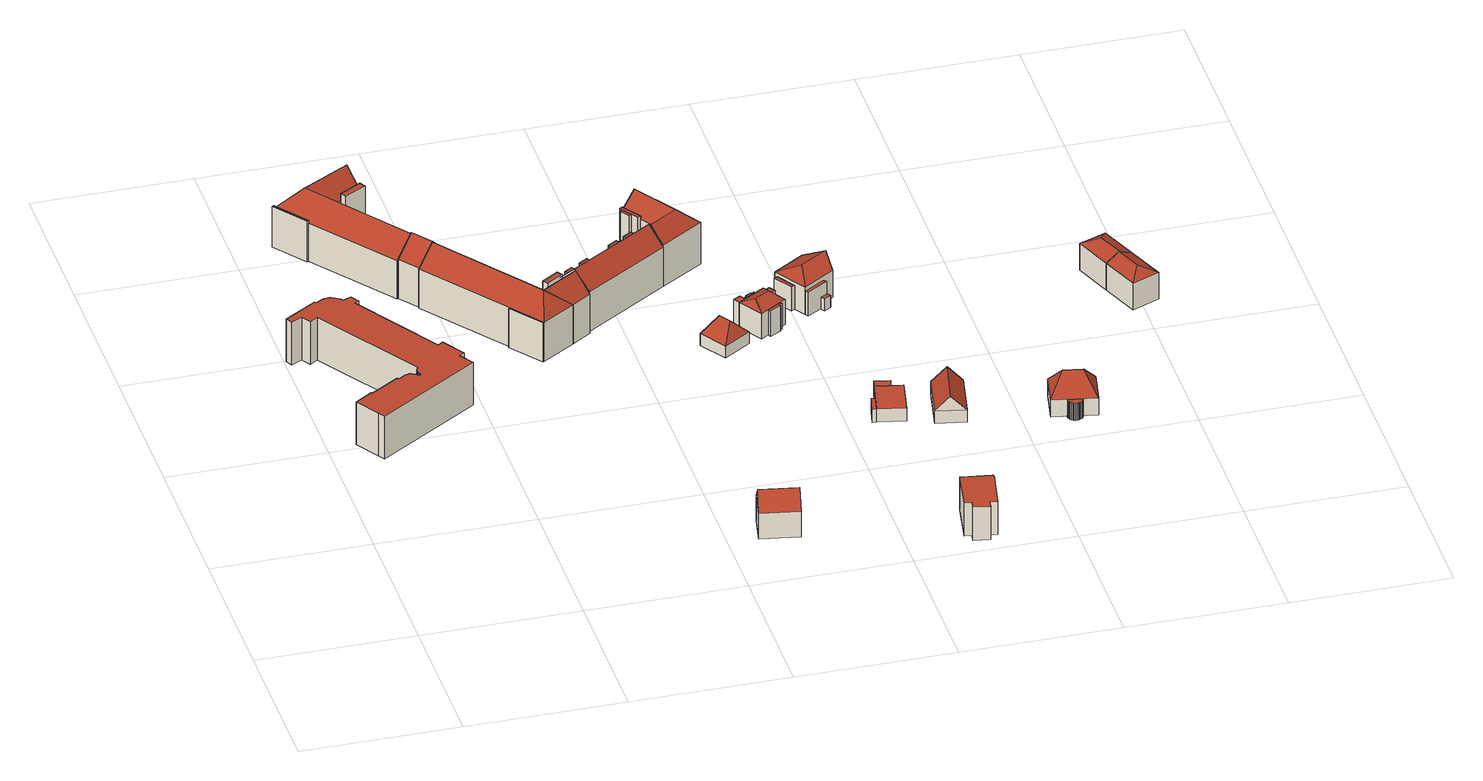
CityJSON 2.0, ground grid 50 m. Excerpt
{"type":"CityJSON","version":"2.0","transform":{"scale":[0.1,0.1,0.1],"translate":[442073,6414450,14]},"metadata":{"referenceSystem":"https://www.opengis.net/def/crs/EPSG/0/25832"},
"CityObjects":{
"building1":{"type":"Building","attributes":{"function":"31001_1010","yearOfConstruction":1983,"roofType":"1000","measuredHeight":14.92,"storeysAboveGround":5},"geometry":[{"type":"Solid","lod":"2","boundaries":[[[[0,1,2,3]],[[4,5,1,0]],[[6,7,5,4]],[[8,9,7,6]],[[10,11,9,8]],[[12,13,11,10]],[[14,15,13,12]],[[16,17,15,14]],[[18,19,17,16]],[[20,21,19,18]],[[22,23,21,20]],[[24,25,23,22]],[[26,27,25,24]],[[28,29,27,26]],[[30,31,29,28]],[[32,33,31,30]],[[34,35,33,32]],[[36,37,35,34]],[[38,39,37,36]],[[40,41,39,38]],[[42,43,41,40]],[[44,45,43,42]],[[46,47,45,44]],[[48,49,47,46]],[[50,51,49,48]],[[52,53,51,50]],[[54,55,53,52]],[[56,57,55,54]],[[58,59,57,56]],[[60,61,59,58]],[[62,63,61,60]],[[64,65,63,62]],[[66,67,65,64]],[[68,69,67,66]],[[70,71,69,68]],[[72,73,71,70]],[[74,75,73,72]],[[76,77,75,74]],[[78,79,77,76]],[[80,81,79,78]],[[82,83,81,80]],[[84,85,83,82]],[[86,87,85,84]],[[88,89,87,86]],[[90,91,89,88]],[[92,93,91,90]],[[94,95,93,92]],[[96,97,95,94]],[[98,99,97,96]],[[100,101,99,98]],[[102,103,101,100]],[[3,2,103,102]],[[100,98,96,94,92,90,88,86,84,82,80,78,76,74,72,70,68,66,64,62,60,58,56,54,52,50,48,46,44,42,40,38,36,34,32,30,28,26,24,22,20,18,16,14,12,10,8,6,4,0,3,102]],[[1,5,7,9,11,13,15,17,19,21,23,25,27,29,31,33,35,37,39,41,43,45,47,49,51,53,55,57,59,61,63,65,67,69,71,73,75,77,79,81,83,85,87,89,91,93,95,97,99,101,103,2]]]],"semantics":{"surfaces":[{"type":"WallSurface"},{"type":"RoofSurface","Flaechenneigung":"90","Flaechenrichtung":"0","Flaechengroesse":"1034.63378807805"},{"type":"GroundSurface"}],"values":[[0,0,0,0,0,0,0,0,0,0,0,0,0,0,0,0,0,0,0,0,0,0,0,0,0,0,0,0,0,0,0,0,0,0,0,0,0,0,0,0,0,0,0,0,0,0,0,0,0,0,0,0,1,2]]}}]},
"building2":{"type":"Building","attributes":{"function":"31001_1010"},"children":["building2-1","building2-2","building2-3","building2-4","building2-5","building2-6","building2-7","building2-8","building2-9"]},
"building2-1":{"type":"BuildingPart","attributes":{"roofType":"1000","measuredHeight":15.78,"storeysAboveGround":4},"parents":["building2"],"geometry":[{"type":"Solid","lod":"2","boundaries":[[[[104,105,106,107]],[[108,109,105,104]],[[110,111,109,108]],[[107,106,111,110]],[[108,104,107,110]],[[105,109,111,106]]]],"semantics":{"surfaces":[{"type":"WallSurface"},{"type":"RoofSurface","Flaechenneigung":"90","Flaechenrichtung":"0","Flaechengroesse":"17.1906282831902"},{"type":"GroundSurface"}],"values":[[0,0,0,0,1,2]]}}]},
"building2-2":{"type":"BuildingPart","attributes":{"roofType":"5000","measuredHeight":19.56,"storeysAboveGround":4},"parents":["building2"],"geometry":[{"type":"Solid","lod":"2","boundaries":[[[[112,113,109,114]],[[115,116,113,112]],[[117,118,116,115]],[[114,109,118,117]],[[112,119,115]],[[117,120,114]],[[114,120,119,112]],[[115,119,120,117]],[[113,116,118,109]]]],"semantics":{"surfaces":[{"type":"WallSurface"},{"type":"RoofSurface","Flaechenneigung":"-47.4343483769294","Flaechenrichtung":"233.2680106161","Flaechengroesse":"50.129055260155"},{"type":"RoofSurface","Flaechenneigung":"41.8249261424443","Flaechenrichtung":"150.398249791742","Flaechengroesse":"110.983154593228"},{"type":"RoofSurface","Flaechenneigung":"41.8250505051037","Flaechenrichtung":"330.397909876949","Flaechengroesse":"116.628039777355"},{"type":"GroundSurface"}],"values":[[0,0,0,0,1,0,2,3,4]]}}]},
"building2-3":{"type":"BuildingPart","attributes":{"roofType":"5000","measuredHeight":19.67,"storeysAboveGround":4},"parents":["building2"],"geometry":[{"type":"Solid","lod":"2","boundaries":[[[[121,122,123,124]],[[125,126,122,121]],[[127,128,126,125]],[[124,123,128,127]],[[121,129,125]],[[127,130,124]],[[124,130,129,121]],[[125,129,130,127]],[[122,126,128,123]]]],"semantics":{"surfaces":[{"type":"WallSurface"},{"type":"RoofSurface","Flaechenneigung":"42.393264609451","Flaechenrichtung":"147.344198008997","Flaechengroesse":"50.5807859816224"},{"type":"RoofSurface","Flaechenneigung":"46.6269578106","Flaechenrichtung":"53.1253911536909","Flaechengroesse":"386.777953676517"},{"type":"RoofSurface","Flaechenneigung":"46.6216749452126","Flaechenrichtung":"232.796741769838","Flaechengroesse":"382.23848442397"},{"type":"GroundSurface"}],"values":[[0,0,0,0,1,0,2,3,4]]}}]},
"building2-4":{"type":"BuildingPart","attributes":{"roofType":"3100","measuredHeight":19.79,"storeysAboveGround":4},"parents":["building2"],"geometry":[{"type":"Solid","lod":"2","boundaries":[[[[131,132,133,134]],[[135,136,132,131]],[[124,123,136,135]],[[134,133,123,124]],[[131,137,135]],[[124,138,134]],[[134,138,137,131]],[[135,137,138,124]],[[132,136,123,133]]]],"semantics":{"surfaces":[{"type":"WallSurface"},{"type":"RoofSurface","Flaechenneigung":"45.5218486485198","Flaechenrichtung":"232.80490598008","Flaechengroesse":"68.6730892521094"},{"type":"RoofSurface","Flaechenneigung":"45.5210964683813","Flaechenrichtung":"53.1135116945911","Flaechengroesse":"68.6132882270434"},{"type":"GroundSurface"}],"values":[[0,0,0,0,0,0,1,2,3]]}}]},
"building2-5":{"type":"BuildingPart","attributes":{"roofType":"5000","measuredHeight":19.6,"storeysAboveGround":4},"parents":["building2"],"geometry":[{"type":"Solid","lod":"2","boundaries":[[[[139,140,141,142]],[[115,116,140,139]],[[143,136,116,115]],[[142,141,136,143]],[[139,119,115]],[[143,144,142]],[[142,144,119,139]],[[115,119,144,143]],[[140,116,136,141]]]],"semantics":{"surfaces":[{"type":"WallSurface"},{"type":"RoofSurface","Flaechenneigung":"41.6234116296071","Flaechenrichtung":"330.397654327043","Flaechengroesse":"56.2197134634247"},{"type":"RoofSurface","Flaechenneigung":"46.978633980315","Flaechenrichtung":"232.785478470683","Flaechengroesse":"383.974919021699"},{"type":"RoofSurface","Flaechenneigung":"46.9885133432774","Flaechenrichtung":"53.1177690282925","Flaechengroesse":"375.777211734051"},{"type":"GroundSurface"}],"values":[[0,0,0,0,1,0,2,3,4]]}}]},
"building2-6":{"type":"BuildingPart","attributes":{"roofType":"5000","measuredHeight":19.67,"storeysAboveGround":4},"parents":["building2"],"geometry":[{"type":"Solid","lod":"2","boundaries":[[[[121,122,145,146]],[[147,148,122,121]],[[149,150,148,147]],[[146,145,150,149]],[[121,129,147]],[[149,151,146]],[[146,151,129,121]],[[147,129,151,149]],[[122,148,150,145]]]],"semantics":{"surfaces":[{"type":"WallSurface"},{"type":"RoofSurface","Flaechenneigung":"-46.158810548332","Flaechenrichtung":"233.268010616692","Flaechengroesse":"47.4879876227388"},{"type":"RoofSurface","Flaechenneigung":"42.378771888751","Flaechenrichtung":"147.35563935756","Flaechengroesse":"86.7213051112946"},{"type":"RoofSurface","Flaechenneigung":"42.3785274942044","Flaechenrichtung":"327.367449596732","Flaechengroesse":"89.8816156002438"},{"type":"GroundSurface"}],"values":[[0,0,0,0,1,0,2,3,4]]}}]},
"building2-7":{"type":"BuildingPart","attributes":{"roofType":"1000","measuredHeight":14.31,"storeysAboveGround":4},"parents":["building2"],"geometry":[{"type":"Solid","lod":"2","boundaries":[[[[152,153,154,155]],[[156,157,153,152]],[[158,140,157,156]],[[155,154,140,158]],[[156,152,155,158]],[[153,157,140,154]]]],"semantics":{"surfaces":[{"type":"WallSurface"},{"type":"RoofSurface","Flaechenneigung":"90","Flaechenrichtung":"0","Flaechengroesse":"6.60232676175554"},{"type":"GroundSurface"}],"values":[[0,0,0,0,1,2]]}}]},
"building2-8":{"type":"BuildingPart","attributes":{"roofType":"1000","measuredHeight":13.68,"storeysAboveGround":4},"parents":["building2"],"geometry":[{"type":"Solid","lod":"2","boundaries":[[[[159,160,126,125]],[[161,162,160,159]],[[163,164,162,161]],[[125,126,164,163]],[[161,159,125,163]],[[160,162,164,126]]]],"semantics":{"surfaces":[{"type":"WallSurface"},{"type":"RoofSurface","Flaechenneigung":"90","Flaechenrichtung":"0","Flaechengroesse":"6.38553341414445"},{"type":"GroundSurface"}],"values":[[0,0,0,0,1,2]]}}]},
"building2-9":{"type":"BuildingPart","attributes":{"roofType":"1000","measuredHeight":15.84,"storeysAboveGround":4},"parents":["building2"],"geometry":[{"type":"Solid","lod":"2","boundaries":[[[[165,166,167,168]],[[169,170,166,165]],[[171,150,170,169]],[[168,167,150,171]],[[169,165,168,171]],[[166,170,150,167]]]],"semantics":{"surfaces":[{"type":"WallSurface"},{"type":"RoofSurface","Flaechenneigung":"90","Flaechenrichtung":"0","Flaechengroesse":"11.9499581418187"},{"type":"GroundSurface"}],"values":[[0,0,0,0,1,2]]}}]},
"building3":{"type":"Building","attributes":{"function":"31001_1010","yearOfConstruction":1957,"roofType":"3100","measuredHeight":14.2,"storeysAboveGround":1},"geometry":[{"type":"Solid","lod":"2","boundaries":[[[[172,173,174,175]],[[176,177,173,172]],[[178,179,177,176]],[[175,174,179,178]],[[172,180,176]],[[178,181,175]],[[175,181,180,172]],[[176,180,181,178]],[[173,177,179,174]]]],"semantics":{"surfaces":[{"type":"WallSurface"},{"type":"RoofSurface","Flaechenneigung":"41.9484259475553","Flaechenrichtung":"10.3082470819162","Flaechengroesse":"89.0439274367041"},{"type":"RoofSurface","Flaechenneigung":"41.9482804059703","Flaechenrichtung":"190.305980031407","Flaechengroesse":"89.0432865632907"},{"type":"GroundSurface"}],"values":[[0,0,0,0,0,0,1,2,3]]}}]},
"building4":{"type":"Building","attributes":{"function":"31001_1010"},"children":["building4-1","building4-2","building4-3","building4-4","building4-5","building4-6","building4-7","building4-8"]},
"building4-1":{"type":"BuildingPart","attributes":{"roofType":"3100","measuredHeight":19.33,"storeysAboveGround":4},"parents":["building4"],"geometry":[{"type":"Solid","lod":"2","boundaries":[[[[182,183,184,185]],[[186,187,183,182]],[[188,189,187,186]],[[185,184,189,188]],[[182,190,186]],[[188,191,185]],[[185,191,190,182]],[[186,190,191,188]],[[183,187,189,184]]]],"semantics":{"surfaces":[{"type":"WallSurface"},{"type":"RoofSurface","Flaechenneigung":"45.7545717433978","Flaechenrichtung":"327.880426273543","Flaechengroesse":"254.815733179457"},{"type":"RoofSurface","Flaechenneigung":"45.7557249432248","Flaechenrichtung":"147.523682326531","Flaechengroesse":"254.795819481211"},{"type":"GroundSurface"}],"values":[[0,0,0,0,0,0,1,2,3]]}}]},
"building4-2":{"type":"BuildingPart","attributes":{"roofType":"5000","measuredHeight":19.31,"storeysAboveGround":4},"parents":["building4"],"geometry":[{"type":"Solid","lod":"2","boundaries":[[[[192,193,194,195]],[[196,197,193,192]],[[198,187,197,196]],[[195,194,187,198]],[[192,199,196]],[[198,200,195]],[[195,200,199,192]],[[196,199,200,198]],[[193,197,187,194]]]],"semantics":{"surfaces":[{"type":"WallSurface"},{"type":"RoofSurface","Flaechenneigung":"47.3446036416336","Flaechenrichtung":"57.3507753203588","Flaechengroesse":"36.5956053794098"},{"type":"RoofSurface","Flaechenneigung":"46.3270367459868","Flaechenrichtung":"327.362280320937","Flaechengroesse":"96.1128545061996"},{"type":"RoofSurface","Flaechenneigung":"46.3270571059074","Flaechenrichtung":"147.349577859068","Flaechengroesse":"96.1185242552429"},{"type":"GroundSurface"}],"values":[[0,0,0,0,1,0,2,3,4]]}}]},
"building4-3":{"type":"BuildingPart","attributes":{"roofType":"5000","measuredHeight":19.31,"storeysAboveGround":4},"parents":["building4"],"geometry":[{"type":"Solid","lod":"2","boundaries":[[[[192,193,201,202]],[[203,204,193,192]],[[205,206,204,203]],[[202,201,206,205]],[[192,199,203]],[[205,207,202]],[[202,207,199,192]],[[203,199,207,205]],[[193,204,206,201]]]],"semantics":{"surfaces":[{"type":"WallSurface"},{"type":"RoofSurface","Flaechenneigung":"-46.322348211616","Flaechenrichtung":"147.366571208243","Flaechengroesse":"37.219447258933"},{"type":"RoofSurface","Flaechenneigung":"47.3433084413747","Flaechenrichtung":"57.3517989085451","Flaechengroesse":"98.6190229507957"},{"type":"RoofSurface","Flaechenneigung":"47.3433434199525","Flaechenrichtung":"237.353205586799","Flaechengroesse":"98.6023036882801"},{"type":"GroundSurface"}],"values":[[0,0,0,0,1,0,2,3,4]]}}]},
"building4-4":{"type":"BuildingPart","attributes":{"roofType":"1000","measuredHeight":13.76,"storeysAboveGround":4},"parents":["building4"],"geometry":[{"type":"Solid","lod":"2","boundaries":[[[[208,209,210,211]],[[212,213,209,208]],[[214,215,213,212]],[[211,210,215,214]],[[212,208,211,214]],[[209,213,215,210]]]],"semantics":{"surfaces":[{"type":"WallSurface"},{"type":"RoofSurface","Flaechenneigung":"90","Flaechenrichtung":"0","Flaechengroesse":"4.0376325006325"},{"type":"GroundSurface"}],"values":[[0,0,0,0,1,2]]}}]},
"building4-5":{"type":"BuildingPart","attributes":{"roofType":"1000","measuredHeight":13.8,"storeysAboveGround":4},"parents":["building4"],"geometry":[{"type":"Solid","lod":"2","boundaries":[[[[216,217,218,219]],[[220,221,217,216]],[[222,223,221,220]],[[219,218,223,222]],[[220,216,219,222]],[[217,221,223,218]]]],"semantics":{"surfaces":[{"type":"WallSurface"},{"type":"RoofSurface","Flaechenneigung":"90","Flaechenrichtung":"0","Flaechengroesse":"3.89806249822257"},{"type":"GroundSurface"}],"values":[[0,0,0,0,1,2]]}}]},
"building4-6":{"type":"BuildingPart","attributes":{"roofType":"1000","measuredHeight":13.65,"storeysAboveGround":4},"parents":["building4"],"geometry":[{"type":"Solid","lod":"2","boundaries":[[[[224,225,226,227]],[[228,229,225,224]],[[230,231,229,228]],[[227,226,231,230]],[[228,224,227,230]],[[225,229,231,226]]]],"semantics":{"surfaces":[{"type":"WallSurface"},{"type":"RoofSurface","Flaechenneigung":"90","Flaechenrichtung":"0","Flaechengroesse":"3.96143499788135"},{"type":"GroundSurface"}],"values":[[0,0,0,0,1,2]]}}]},
"building4-7":{"type":"BuildingPart","attributes":{"roofType":"1000","measuredHeight":13.77,"storeysAboveGround":4},"parents":["building4"],"geometry":[{"type":"Solid","lod":"2","boundaries":[[[[232,233,234,235]],[[236,237,233,232]],[[238,239,237,236]],[[235,234,239,238]],[[236,232,235,238]],[[233,237,239,234]]]],"semantics":{"surfaces":[{"type":"WallSurface"},{"type":"RoofSurface","Flaechenneigung":"90","Flaechenrichtung":"0","Flaechengroesse":"3.7490988983932"},{"type":"GroundSurface"}],"values":[[0,0,0,0,1,2]]}}]},
"building4-8":{"type":"BuildingPart","attributes":{"roofType":"1000","measuredHeight":15.59,"storeysAboveGround":4},"parents":["building4"],"geometry":[{"type":"Solid","lod":"2","boundaries":[[[[240,206,241,242]],[[243,244,206,240]],[[245,246,244,243]],[[247,248,246,245]],[[249,250,248,247]],[[251,252,250,249]],[[253,254,252,251]],[[247,248,254,253]],[[242,241,248,247]],[[253,251,249,247,245,243,240,242,247]],[[206,244,246,248,250,252,254,248,241]]]],"semantics":{"surfaces":[{"type":"WallSurface"},{"type":"RoofSurface","Flaechenneigung":"90","Flaechenrichtung":"0","Flaechengroesse":"11.4060481685627"},{"type":"GroundSurface"}],"values":[[0,0,0,0,0,0,0,0,0,1,2]]}}]},
"building5":{"type":"Building","attributes":{"function":"31001_1010","yearOfConstruction":1978,"roofType":"3200","measuredHeight":9.27,"storeysAboveGround":1},"geometry":[{"type":"Solid","lod":"2","boundaries":[[[[255,256,257,258]],[[259,260,256,255]],[[261,262,260,259]],[[258,257,262,261]],[[255,263,259]],[[261,264,258]],[[258,264,263,255]],[[259,263,264,261]],[[256,260,262,257]]]],"semantics":{"surfaces":[{"type":"WallSurface"},{"type":"RoofSurface","Flaechenneigung":"29.4987448532184","Flaechenrichtung":"147.255134230728","Flaechengroesse":"30.302160257066"},{"type":"RoofSurface","Flaechenneigung":"29.4987448607226","Flaechenrichtung":"327.255134257956","Flaechengroesse":"30.3021602575411"},{"type":"RoofSurface","Flaechenneigung":"45.4761452269539","Flaechenrichtung":"57.2606750914341","Flaechengroesse":"52.2796063299953"},{"type":"RoofSurface","Flaechenneigung":"45.4761452171603","Flaechenrichtung":"237.26067510403","Flaechengroesse":"52.2796063284428"},{"type":"GroundSurface"}],"values":[[0,0,0,0,1,2,3,4,5]]}}]},
"building6":{"type":"Building","attributes":{"function":"31001_1010","yearOfConstruction":1948,"roofType":"1000","measuredHeight":11.55,"storeysAboveGround":2},"geometry":[{"type":"Solid","lod":"2","boundaries":[[[[265,266,267,268]],[[269,270,266,265]],[[271,272,270,269]],[[273,274,272,271]],[[275,276,274,273]],[[277,278,276,275]],[[279,280,278,277]],[[281,282,280,279]],[[268,267,282,281]],[[279,277,275,273,271,269,265,268,281]],[[266,270,272,274,276,278,280,282,267]]]],"semantics":{"surfaces":[{"type":"WallSurface"},{"type":"RoofSurface","Flaechenneigung":"90","Flaechenrichtung":"0","Flaechengroesse":"152.018142000472"},{"type":"GroundSurface"}],"values":[[0,0,0,0,0,0,0,0,0,1,2]]}}]},
"building7":{"type":"Building","attributes":{"function":"31001_1010"},"children":["building7-1","building7-2","building7-3","building7-4"]},
"building7-1":{"type":"BuildingPart","attributes":{"roofType":"3200","measuredHeight":11.08,"storeysAboveGround":2},"parents":["building7"],"geometry":[{"type":"Solid","lod":"2","boundaries":[[[[283,284,285,286]],[[287,288,284,283]],[[289,290,288,287]],[[286,285,290,289]],[[283,291,287]],[[289,292,286]],[[286,292,291,283]],[[287,291,292,289]],[[284,288,290,285]]]],"semantics":{"surfaces":[{"type":"WallSurface"},{"type":"RoofSurface","Flaechenneigung":"48.1172579004708","Flaechenrichtung":"238.010561000316","Flaechengroesse":"14.5813490715471"},{"type":"RoofSurface","Flaechenneigung":"48.1178436906875","Flaechenrichtung":"58.0110739892156","Flaechengroesse":"14.5872795170194"},{"type":"RoofSurface","Flaechenneigung":"63.5874476562769","Flaechenrichtung":"148.012971117734","Flaechengroesse":"38.8452233771349"},{"type":"RoofSurface","Flaechenneigung":"63.5871719105211","Flaechenrichtung":"327.999843289465","Flaechengroesse":"38.8454194927789"},{"type":"GroundSurface"}],"values":[[0,0,0,0,1,2,3,4,5]]}}]},
"building7-2":{"type":"BuildingPart","attributes":{"roofType":"1000","measuredHeight":8.88,"storeysAboveGround":2},"parents":["building7"],"geometry":[{"type":"Solid","lod":"2","boundaries":[[[[293,294,295,296]],[[297,298,294,293]],[[299,300,298,297]],[[296,295,300,299]],[[297,293,296,299]],[[294,298,300,295]]]],"semantics":{"surfaces":[{"type":"WallSurface"},{"type":"RoofSurface","Flaechenneigung":"90","Flaechenrichtung":"0","Flaechengroesse":"3.2420889717499"},{"type":"GroundSurface"}],"values":[[0,0,0,0,1,2]]}}]},
"building7-3":{"type":"BuildingPart","attributes":{"roofType":"1000","measuredHeight":8.88,"storeysAboveGround":2},"parents":["building7"],"geometry":[{"type":"Solid","lod":"2","boundaries":[[[[301,302,303,304]],[[305,306,302,301]],[[307,308,306,305]],[[309,310,308,307]],[[311,312,310,309]],[[304,303,312,311]],[[309,307,305,301,304,311]],[[302,306,308,310,312,303]]]],"semantics":{"surfaces":[{"type":"WallSurface"},{"type":"RoofSurface","Flaechenneigung":"90","Flaechenrichtung":"0","Flaechengroesse":"5.58617954089441"},{"type":"GroundSurface"}],"values":[[0,0,0,0,0,0,1,2]]}}]},
"building7-4":{"type":"BuildingPart","attributes":{"roofType":"1000","measuredHeight":8.88,"storeysAboveGround":2},"parents":["building7"],"geometry":[{"type":"Solid","lod":"2","boundaries":[[[[313,314,288,287]],[[315,316,314,313]],[[317,318,316,315]],[[319,320,318,317]],[[321,322,320,319]],[[323,324,322,321]],[[325,326,324,323]],[[327,328,326,325]],[[329,330,328,327]],[[287,288,330,329]],[[327,325,323,321,319,317,315,313,287,329]],[[314,316,318,320,322,324,326,328,330,288]]]],"semantics":{"surfaces":[{"type":"WallSurface"},{"type":"RoofSurface","Flaechenneigung":"90","Flaechenrichtung":"0","Flaechengroesse":"8.95156118875041"},{"type":"GroundSurface"}],"values":[[0,0,0,0,0,0,0,0,0,0,1,2]]}}]},
"building8":{"type":"Building","attributes":{"function":"31001_1010"},"children":["building8-1","building8-2","building8-3"]},
"building8-1":{"type":"BuildingPart","attributes":{"roofType":"1000","measuredHeight":4.61,"storeysAboveGround":1},"parents":["building8"],"geometry":[{"type":"Solid","lod":"2","boundaries":[[[[331,332,333,334]],[[335,336,332,331]],[[337,338,336,335]],[[334,333,338,337]],[[335,331,334,337]],[[332,336,338,333]]]],"semantics":{"surfaces":[{"type":"WallSurface"},{"type":"RoofSurface","Flaechenneigung":"90","Flaechenrichtung":"0","Flaechengroesse":"13.0051275310227"},{"type":"GroundSurface"}],"values":[[0,0,0,0,1,2]]}}]},
"building8-2":{"type":"BuildingPart","attributes":{"roofType":"1000","measuredHeight":4.61,"storeysAboveGround":1},"parents":["building8"],"geometry":[{"type":"Solid","lod":"2","boundaries":[[[[339,340,341,342]],[[343,344,340,339]],[[335,336,344,343]],[[342,341,336,335]],[[343,339,342,335]],[[340,344,336,341]]]],"semantics":{"surfaces":[{"type":"WallSurface"},{"type":"RoofSurface","Flaechenneigung":"90","Flaechenrichtung":"0","Flaechengroesse":"106.440059621804"},{"type":"GroundSurface"}],"values":[[0,0,0,0,1,2]]}}]},
"building8-3":{"type":"BuildingPart","attributes":{"roofType":"1000","measuredHeight":4.61,"storeysAboveGround":1},"parents":["building8"],"geometry":[{"type":"Solid","lod":"2","boundaries":[[[[345,346,344,343]],[[347,348,346,345]],[[349,350,348,347]],[[343,344,350,349]],[[347,345,343,349]],[[346,348,350,344]]]],"semantics":{"surfaces":[{"type":"WallSurface"},{"type":"RoofSurface","Flaechenneigung":"90","Flaechenrichtung":"0","Flaechengroesse":"7.42042485755369"},{"type":"GroundSurface"}],"values":[[0,0,0,0,1,2]]}}]},
"building9":{"type":"Building","attributes":{"function":"31001_1010"},"children":["building9-1","building9-2","building9-3","building9-4","building9-5"]},
"building9-1":{"type":"BuildingPart","attributes":{"roofType":"1000","measuredHeight":8.27,"storeysAboveGround":2},"parents":["building9"],"geometry":[{"type":"Solid","lod":"2","boundaries":[[[[351,352,353,354]],[[355,356,352,351]],[[357,358,356,355]],[[354,353,358,357]],[[355,351,354,357]],[[352,356,358,353]]]],"semantics":{"surfaces":[{"type":"WallSurface"},{"type":"RoofSurface","Flaechenneigung":"90","Flaechenrichtung":"0","Flaechengroesse":"8.3844305736087"},{"type":"GroundSurface"}],"values":[[0,0,0,0,1,2]]}}]},
"building9-2":{"type":"BuildingPart","attributes":{"roofType":"3200","measuredHeight":12.06,"storeysAboveGround":2},"parents":["building9"],"geometry":[{"type":"Solid","lod":"2","boundaries":[[[[359,360,361,362]],[[363,364,360,359]],[[365,366,364,363]],[[362,361,366,365]],[[359,367,363]],[[365,368,362]],[[362,368,367,359]],[[363,367,368,365]],[[360,364,366,361]]]],"semantics":{"surfaces":[{"type":"WallSurface"},{"type":"RoofSurface","Flaechenneigung":"64.5606449100389","Flaechenrichtung":"237.931345991624","Flaechengroesse":"35.5069280893421"},{"type":"RoofSurface","Flaechenneigung":"-55.0208108690989","Flaechenrichtung":"57.3370428768631","Flaechengroesse":"26.5773886832251"},{"type":"RoofSurface","Flaechenneigung":"67.4040575695204","Flaechenrichtung":"147.388295588495","Flaechengroesse":"73.9815392342691"},{"type":"RoofSurface","Flaechenneigung":"67.40419259914","Flaechenrichtung":"327.419610788968","Flaechengroesse":"73.5699125884274"},{"type":"GroundSurface"}],"values":[[0,0,0,0,1,2,3,4,5]]}}]},
"building9-3":{"type":"BuildingPart","attributes":{"roofType":"1000","measuredHeight":8.27,"storeysAboveGround":2},"parents":["building9"],"geometry":[{"type":"Solid","lod":"2","boundaries":[[[[369,360,370,371]],[[372,373,360,369]],[[374,375,373,372]],[[371,370,375,374]],[[372,369,371,374]],[[360,373,375,370]]]],"semantics":{"surfaces":[{"type":"WallSurface"},{"type":"RoofSurface","Flaechenneigung":"90","Flaechenrichtung":"0","Flaechengroesse":"10.713124863602"},{"type":"GroundSurface"}],"values":[[0,0,0,0,1,2]]}}]},
"building9-4":{"type":"BuildingPart","attributes":{"roofType":"1000","measuredHeight":4.26,"storeysAboveGround":2},"parents":["building9"],"geometry":[{"type":"Solid","lod":"2","boundaries":[[[[376,377,375,378]],[[379,380,377,376]],[[381,382,380,379]],[[378,375,382,381]],[[379,376,378,381]],[[377,380,382,375]]]],"semantics":{"surfaces":[{"type":"WallSurface"},{"type":"RoofSurface","Flaechenneigung":"90","Flaechenrichtung":"0","Flaechengroesse":"4.15782762540408"},{"type":"GroundSurface"}],"values":[[0,0,0,0,1,2]]}}]},
"building9-5":{"type":"BuildingPart","attributes":{"roofType":"1000","measuredHeight":8.27,"storeysAboveGround":2},"parents":["building9"],"geometry":[{"type":"Solid","lod":"2","boundaries":[[[[383,384,385,386]],[[387,388,384,383]],[[386,385,388,387]],[[383,386,387]],[[384,388,385]]]],"semantics":{"surfaces":[{"type":"WallSurface"},{"type":"RoofSurface","Flaechenneigung":"90","Flaechenrichtung":"0","Flaechengroesse":"1.40725950077891"},{"type":"GroundSurface"}],"values":[[0,0,0,1,2]]}}]},
"building10":{"type":"Building","attributes":{"function":"31001_1010","yearOfConstruction":1948,"roofType":"3100","measuredHeight":9.3,"storeysAboveGround":1},"geometry":[{"type":"Solid","lod":"2","boundaries":[[[[389,390,391,392]],[[393,394,390,389]],[[395,396,394,393]],[[392,391,396,395]],[[389,397,393]],[[395,398,392]],[[392,398,397,389]],[[393,397,398,395]],[[390,394,396,391]]]],"semantics":{"surfaces":[{"type":"WallSurface"},{"type":"RoofSurface","Flaechenneigung":"43.8008965899865","Flaechenrichtung":"100.980676807536","Flaechengroesse":"107.98841928286"},{"type":"RoofSurface","Flaechenneigung":"43.8007934361949","Flaechenrichtung":"280.972047860143","Flaechengroesse":"107.981753545723"},{"type":"GroundSurface"}],"values":[[0,0,0,0,0,0,1,2,3]]}}]},
"building11":{"type":"Building","attributes":{"function":"31001_1010"},"children":["building11-1","building11-2","building11-3","building11-4"]},
"building11-1":{"type":"BuildingPart","attributes":{"roofType":"3200","measuredHeight":12.42,"storeysAboveGround":1},"parents":["building11"],"geometry":[{"type":"Solid","lod":"2","boundaries":[[[[399,400,401,402]],[[403,404,400,399]],[[405,406,404,403]],[[402,401,406,405]],[[399,407,403]],[[405,408,402]],[[402,408,407,399]],[[403,407,408,405]],[[400,404,406,401]]]],"semantics":{"surfaces":[{"type":"WallSurface"},{"type":"RoofSurface","Flaechenneigung":"31.118044300179","Flaechenrichtung":"100.537333808341","Flaechengroesse":"43.6459661509158"},{"type":"RoofSurface","Flaechenneigung":"31.1181254464241","Flaechenrichtung":"280.483536630625","Flaechengroesse":"43.5286733032251"},{"type":"RoofSurface","Flaechenneigung":"40.6206318590677","Flaechenrichtung":"10.4520135646298","Flaechengroesse":"87.7885563696702"},{"type":"RoofSurface","Flaechenneigung":"40.6205334902307","Flaechenrichtung":"190.538372111533","Flaechengroesse":"87.7423765853225"},{"type":"GroundSurface"}],"values":[[0,0,0,0,1,2,3,4,5]]}}]},
"building11-2":{"type":"BuildingPart","attributes":{"roofType":"1000","measuredHeight":5.86,"storeysAboveGround":1},"parents":["building11"],"geometry":[{"type":"Solid","lod":"2","boundaries":[[[[409,410,411,412]],[[413,414,410,409]],[[415,416,414,413]],[[412,411,416,415]],[[413,409,412,415]],[[410,414,416,411]]]],"semantics":{"surfaces":[{"type":"WallSurface"},{"type":"RoofSurface","Flaechenneigung":"90","Flaechenrichtung":"0","Flaechengroesse":"20.4425013774299"},{"type":"GroundSurface"}],"values":[[0,0,0,0,1,2]]}}]},
"building11-3":{"type":"BuildingPart","attributes":{"roofType":"1000","measuredHeight":5.29,"storeysAboveGround":1},"parents":["building11"],"geometry":[{"type":"Solid","lod":"2","boundaries":[[[[417,418,419,420]],[[421,422,418,417]],[[423,416,422,421]],[[420,419,416,423]],[[421,417,420,423]],[[418,422,416,419]]]],"semantics":{"surfaces":[{"type":"WallSurface"},{"type":"RoofSurface","Flaechenneigung":"90","Flaechenrichtung":"0","Flaechengroesse":"5.36795468363098"},{"type":"GroundSurface"}],"values":[[0,0,0,0,1,2]]}}]},
"building11-4":{"type":"BuildingPart","attributes":{"roofType":"1000","measuredHeight":5.83,"storeysAboveGround":1},"parents":["building11"],"geometry":[{"type":"Solid","lod":"2","boundaries":[[[[424,425,426,427]],[[428,429,425,424]],[[430,431,429,428]],[[432,433,431,430]],[[434,435,433,432]],[[436,437,435,434]],[[438,439,437,436]],[[440,441,439,438]],[[442,443,441,440]],[[444,445,443,442]],[[446,447,445,444]],[[448,449,447,446]],[[450,451,449,448]],[[452,453,451,450]],[[454,455,453,452]],[[456,457,455,454]],[[458,459,457,456]],[[460,461,459,458]],[[427,426,461,460]],[[458,456,454,452,450,448,446,444,442,440,438,436,434,432,430,428,424,427,460]],[[425,429,431,433,435,437,439,441,443,445,447,449,451,453,455,457,459,461,426]]]],"semantics":{"surfaces":[{"type":"WallSurface"},{"type":"RoofSurface","Flaechenneigung":"90","Flaechenrichtung":"0","Flaechengroesse":"8.61605457677719"},{"type":"GroundSurface"}],"values":[[0,0,0,0,0,0,0,0,0,0,0,0,0,0,0,0,0,0,0,1,2]]}}]},
"building12":{"type":"Building","attributes":{"function":"31001_1010","yearOfConstruction":1968,"roofType":"5000","measuredHeight":11.79,"storeysAboveGround":2},"geometry":[{"type":"Solid","lod":"2","boundaries":[[[[462,463,464,465]],[[466,467,463,462]],[[468,469,467,466]],[[465,464,469,468]],[[462,470,466]],[[468,471,465]],[[465,471,470,462]],[[466,470,471,468]],[[463,467,469,464]]]],"semantics":{"surfaces":[{"type":"WallSurface"},{"type":"RoofSurface","Flaechenneigung":"61.2826477219716","Flaechenrichtung":"338.755172202836","Flaechengroesse":"23.4322573977211"},{"type":"RoofSurface","Flaechenneigung":"63.0332979185088","Flaechenrichtung":"248.718841239657","Flaechengroesse":"57.86774426992"},{"type":"RoofSurface","Flaechenneigung":"63.0331587485337","Flaechenrichtung":"68.6918832016195","Flaechengroesse":"57.8415161533717"},{"type":"GroundSurface"}],"values":[[0,0,0,0,1,0,2,3,4]]}}]},
"building13":{"type":"Building","attributes":{"function":"31001_1010","yearOfConstruction":1978,"roofType":"5000","measuredHeight":11.64,"storeysAboveGround":2},"geometry":[{"type":"Solid","lod":"2","boundaries":[[[[472,473,474,468]],[[475,476,473,472]],[[465,477,476,475]],[[468,474,477,465]],[[472,478,475]],[[465,479,468]],[[468,479,478,472]],[[475,478,479,465]],[[473,476,477,474]]]],"semantics":{"surfaces":[{"type":"WallSurface"},{"type":"RoofSurface","Flaechenneigung":"61.6204636496093","Flaechenrichtung":"158.846618222802","Flaechengroesse":"22.7968373280774"},{"type":"RoofSurface","Flaechenneigung":"63.9200932912189","Flaechenrichtung":"68.8281733535018","Flaechengroesse":"57.4967969259753"},{"type":"RoofSurface","Flaechenneigung":"63.9200537874616","Flaechenrichtung":"248.808504670964","Flaechengroesse":"57.4314067827645"},{"type":"GroundSurface"}],"values":[[0,0,0,0,1,0,2,3,4]]}}]}
},
"vertices":[
[308,1118,152],[308,1118,3],[310,1114,3],[310,1114,152],[306,1121,152],[306,1121,3],[304,1125,152],[304,1125,3],[304,1129,152],[304,1129,3],[304,1133,152],[304,1133,3],[304,1138,152],[304,1138,3],[306,1142,152],[306,1142,3],[308,1145,152],[308,1145,3],[310,1149,152],[310,1149,3],[96,1481,152],[96,1481,3],[71,1465,152],[71,1465,3],[52,1493,152],[52,1493,3],[17,1476,152],[17,1476,3],[6,1497,152],[6,1497,3],[111,1564,152],[111,1564,3],[115,1558,152],[115,1558,3],[132,1569,152],[132,1569,3],[137,1571,152],[137,1571,3],[144,1573,152],[144,1573,3],[150,1574,152],[150,1574,3],[157,1574,152],[157,1574,3],[163,1573,152],[163,1573,3],[172,1569,152],[172,1569,3],[180,1564,152],[180,1564,3],[188,1558,152],[188,1558,3],[194,1551,152],[194,1551,3],[219,1562,152],[219,1562,3],[236,1535,152],[236,1535,3],[223,1526,152],[223,1526,3],[399,1250,152],[399,1250,3],[416,1261,152],[416,1261,3],[462,1189,152],[462,1189,3],[445,1178,152],[445,1178,3],[474,1133,152],[474,1133,3],[150,926,152],[150,926,3],[137,946,152],[137,946,3],[89,1022,152],[89,1022,3],[145,1058,152],[145,1058,3],[147,1054,152],[147,1054,3],[238,1112,152],[238,1112,3],[241,1106,152],[241,1106,3],[264,1122,152],[264,1122,3],[269,1124,152],[269,1124,3],[274,1124,152],[274,1124,3],[279,1125,152],[279,1125,3],[283,1124,152],[283,1124,3],[288,1122,152],[288,1122,3],[292,1120,152],[292,1120,3],[296,1117,152],[296,1117,3],[300,1113,152],[300,1113,3],[303,1109,152],[303,1109,3],
[329,2079,163],[329,2079,5],[340,2060,5],[340,2060,163],[398,2118,163],[398,2118,5],[409,2099,163],[409,2099,5],
[313,2070,139],[313,2070,5],[398,2118,139],[247,2158,139],[247,2158,5],[344,2213,139],[344,2213,5],[221,2081,201],[371,2166,201],
[839,1365,142],[839,1365,5],[556,1744,5],[556,1744,142],[734,1298,142],[734,1298,5],[453,1666,142],[453,1666,5],[753,1375,202],[505,1705,202],
[409,1731,142],[409,1731,5],[457,1669,5],[457,1669,142],[509,1807,142],[509,1807,5],[459,1769,203],[507,1706,203],
[129,2091,139],[129,2091,5],[405,1728,5],[405,1728,139],[509,1807,139],[457,1768,201],
[901,1405,5],[901,1405,142],[773,1453,142],[773,1453,5],[842,1497,142],[842,1497,5],[871,1451,202],
[203,1985,148],[203,1985,5],[207,1988,5],[207,1988,148],[124,2089,148],[124,2089,5],[129,2091,148],
[730,1295,142],[730,1295,5],[653,1395,142],[653,1395,5],[657,1398,142],[657,1398,5],
[778,1478,163],[778,1478,5],[788,1462,5],[788,1462,163],[832,1513,163],[832,1513,5],[842,1497,163],
[1224,270,115],[1224,270,26],[1102,292,26],[1102,292,115],[1207,176,115],[1207,176,26],[1085,198,115],[1085,198,26],[1216,223,168],[1094,245,168],
[1110,1672,150],[1110,1672,12],[838,1503,12],[838,1503,150],[1170,1577,150],[1170,1577,12],[901,1405,150],[901,1405,12],[1140,1625,206],[869,1454,206],
[1252,1751,157],[1252,1751,12],[1115,1663,12],[1115,1663,157],[1307,1665,157],[1307,1665,12],[1170,1577,157],[1235,1680,205],[1143,1620,205],
[1192,1845,12],[1192,1845,157],[1163,1694,157],[1163,1694,12],[1103,1788,157],[1103,1788,12],[1147,1817,205],
[1018,1629,150],[1018,1629,12],[1024,1619,12],[1024,1619,150],[1047,1647,150],[1047,1647,12],[1054,1637,150],[1054,1637,12],
[1072,1662,150],[1072,1662,12],[1079,1653,12],[1079,1653,150],[1100,1680,150],[1100,1680,12],[1106,1670,150],[1106,1670,12],
[912,1562,149],[912,1562,12],[918,1553,12],[918,1553,149],[939,1580,149],[939,1580,12],[946,1569,149],[946,1569,12],
[858,1529,150],[858,1529,12],[864,1519,12],[864,1519,150],[884,1545,150],[884,1545,12],[890,1535,150],[890,1535,12],
[1103,1788,168],[1094,1782,12],[1094,1782,168],[1142,1728,168],[1142,1728,12],[1132,1722,168],[1132,1722,12],[1099,1774,168],[1099,1774,12],[1118,1744,168],[1118,1744,12],[1110,1738,168],[1110,1738,12],[1091,1768,168],[1091,1768,12],
[1331,1209,61],[1331,1209,20],[1277,1294,20],[1277,1294,61],[1244,1153,61],[1244,1153,20],[1190,1238,61],[1190,1238,20],[1272,1205,112],[1249,1242,112],
[1689,41,149],[1689,41,33],[1684,17,33],[1684,17,149],[1665,46,149],[1665,46,33],[1689,182,149],[1689,182,33],[1784,165,149],[1784,165,33],[1788,161,149],[1788,161,33],[1762,27,149],[1762,27,33],[1739,32,149],[1739,32,33],[1735,7,149],[1735,7,33],
[1372,1226,107],[1372,1226,18],[1459,1281,18],[1459,1281,107],[1325,1301,107],[1325,1301,18],[1412,1356,107],[1412,1356,18],[1369,1277,129],[1415,1305,129],
[1430,1353,107],[1430,1353,18],[1418,1346,18],[1418,1346,107],[1443,1333,107],[1443,1333,18],[1431,1326,107],[1431,1326,18],
[1440,1269,107],[1440,1269,18],[1396,1241,18],[1396,1241,107],[1445,1262,107],[1445,1262,18],[1435,1256,107],[1435,1256,18],[1437,1253,107],[1437,1253,18],[1401,1232,107],[1401,1232,18],
[1313,1320,107],[1313,1320,18],[1336,1334,107],[1336,1334,18],[1344,1320,107],[1344,1320,18],[1355,1327,107],[1355,1327,18],[1353,1330,107],[1353,1330,18],[1370,1340,107],[1370,1340,18],[1372,1337,107],[1372,1337,18],[1380,1342,107],[1380,1342,18],[1383,1338,107],[1383,1338,18],
[1650,806,76],[1650,806,30],[1656,832,30],[1656,832,76],[1602,816,76],[1602,816,30],[1607,842,76],[1607,842,30],
[1663,680,76],[1663,680,30],[1687,799,30],[1687,799,76],[1577,697,76],[1577,697,30],
[1565,699,76],[1565,699,30],[1576,755,76],[1576,755,30],[1589,752,76],[1589,752,30],
[1506,1350,103],[1506,1350,20],[1469,1409,20],[1469,1409,103],[1496,1344,103],[1496,1344,20],[1458,1403,103],[1458,1403,20],
[1528,1315,115],[1528,1315,20],[1630,1380,20],[1630,1380,115],[1464,1417,115],[1464,1417,20],[1565,1482,115],[1565,1482,20],[1540,1395,140],[1628,1451,140],
[1528,1315,103],[1535,1304,20],[1535,1304,103],[1594,1357,103],[1594,1357,20],[1602,1345,103],[1602,1345,20],
[1610,1332,62],[1610,1332,20],[1602,1345,62],[1588,1318,62],[1588,1318,20],[1580,1332,62],[1580,1332,20],
[1503,1454,103],[1503,1454,20],[1497,1439,20],[1497,1439,103],[1522,1455,103],[1522,1455,20],
[1832,625,75],[1832,625,32],[1862,779,32],[1862,779,75],[1738,643,75],[1738,643,32],[1768,797,75],[1768,797,32],[1785,634,125],[1815,788,125],
[2236,681,85],[2236,681,26],[2098,707,26],[2098,707,85],[2216,570,85],[2216,570,26],[2077,596,85],[2077,596,26],[2187,633,151],[2127,644,151],
[2153,739,85],[2153,739,26],[2145,698,26],[2145,698,85],[2202,729,85],[2202,729,26],[2194,689,85],[2194,689,26],
[2235,695,79],[2235,695,26],[2197,703,26],[2197,703,79],[2232,682,79],[2232,682,26],[2194,689,79],
[2170,574,85],[2170,574,26],[2171,578,26],[2171,578,85],[2168,570,85],[2168,570,26],[2166,567,85],[2166,567,26],[2163,564,85],[2163,564,26],[2159,562,85],[2159,562,26],[2156,561,85],[2156,561,26],[2152,560,85],[2152,560,26],[2147,559,85],[2147,559,26],[2143,560,85],[2143,560,26],[2139,561,85],[2139,561,26],[2136,563,85],[2136,563,26],[2132,565,85],[2132,565,26],[2129,568,85],[2129,568,26],[2127,571,85],[2127,571,26],[2125,575,85],[2125,575,26],[2124,579,85],[2124,579,26],[2124,583,85],[2124,583,26],[2124,587,85],[2124,587,26],
[2364,1329,115],[2364,1329,21],[2411,1207,21],[2411,1207,115],[2451,1363,115],[2451,1363,21],[2499,1241,115],[2499,1241,21],[2423,1306,139],[2455,1224,139],
[2546,1119,115],[2546,1119,22],[2499,1241,22],[2459,1085,115],[2459,1085,22],[2411,1207,22],[2487,1141,138],[2455,1224,138]
]}
